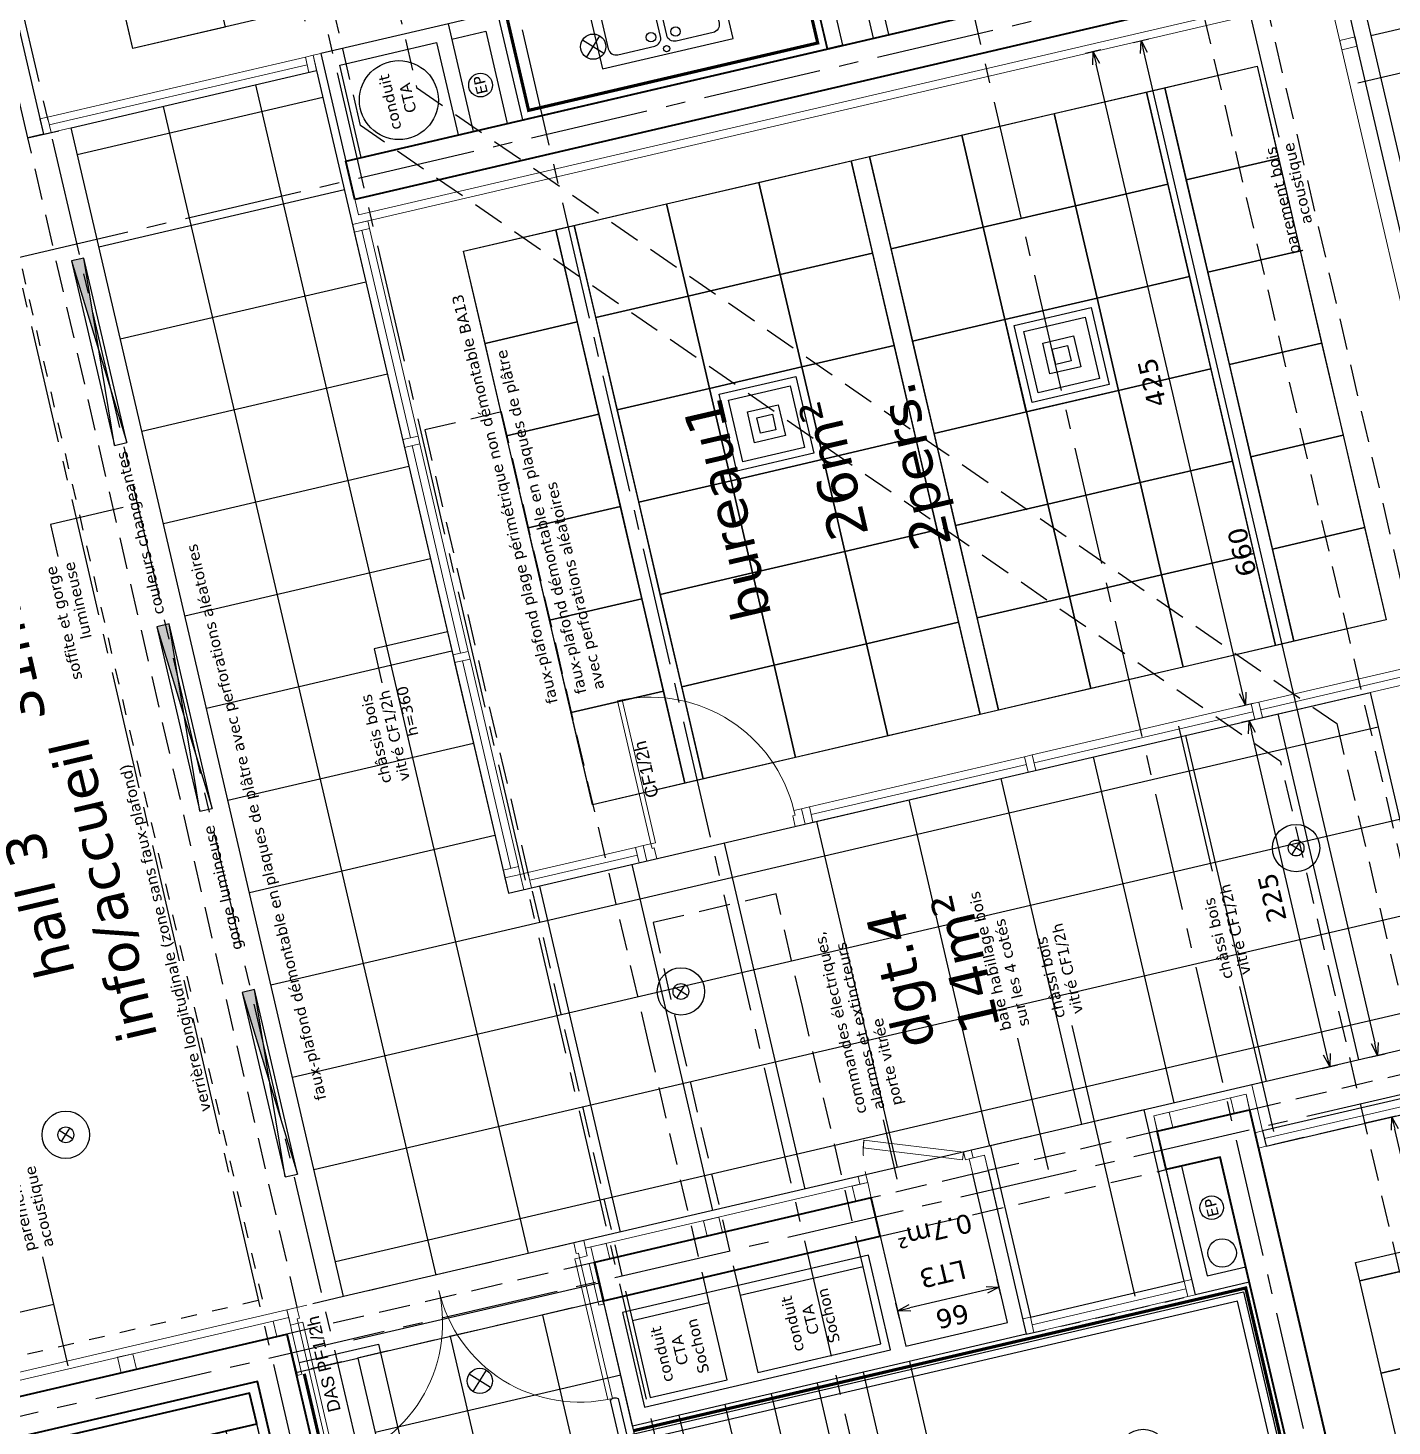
# Model space of a CAD drawing. Header units: metres. Extents: x 595893 to 596105, y 139631 to 139768.
# Drawn here: x 596085.32 to 596093.96, y 139681.37 to 139690.22 of the extents above; entities that cross this region are included whole.
import ezdxf
from ezdxf.enums import TextEntityAlignment as Align

# ---------------------------------------------------------------- set-up
doc = ezdxf.new("R2010")
doc.units = ezdxf.units.M
doc.header["$MEASUREMENT"] = 0
doc.header["$PDMODE"] = 3
doc.header["$PDSIZE"] = 0.1
for name, pattern in [('01', [0.15, 0.1, -0.05]), ('02', [0.28, 0.2, -0.08]), ('ACAD_ISO12W100', [21, 12, -3, 0, -3, 0, -3]), ('AXES2', [1.125, 0.75, -0.125, 0.125, -0.125]), ('CACHE2', [0.1875, 0.125, -0.0625])]:
    doc.linetypes.add(name, pattern=pattern)
for name, color, linetype in [('00-AXE-0.00', 14, 'AXES2'), ('01-CLOISON-0.25', 3, 'Continuous'), ('01-MEN-VU-0.13', 163, 'Continuous'), ('01-SANITAIRE-0.15', 44, 'Continuous'), ('02-VU-CACHE-01-0.10', 133, '01'), ('06-COT-50&100-0.20', 2, 'Continuous'), ('06-TXT-DETAILS-DIVERS-02.20', 2, 'Continuous'), ('06-TXT-DIVERS-0.20', 70, 'Continuous'), ('06-TXT-ETIQUETTES SURFACES', 210, 'Continuous'), ('07-CTA-0.13', 163, 'Continuous'), ('07-ECLAIRAGE-0.13', 31, 'Continuous'), ('07-PLAFONDS-0.13', 5, 'Continuous'), ('07-REVETEMENTS-INTER-0.10', 10, 'Continuous'), ('08-VU-0.08', 56, 'Continuous'), ('08-VU-0.13', 44, 'Continuous'), ('08-VU-0.20', 32, 'Continuous')]:
    doc.layers.add(name, color=color, linetype=linetype)
doc.layers.add('01-BETON-0.40', color=4, linetype='Continuous', lineweight=40)
doc.layers.add('01-MEN-CP-0.15', color=2, linetype='Continuous', lineweight=18)
doc.styles.add('COT', font='verdana.ttf')
doc.styles.add('locaux 100', font='verdana.ttf', dxfattribs={"height": 0.22})
doc.styles.add('locaux 20', font='verdana.ttf', dxfattribs={"height": 0.07})
doc.styles.get("Standard").update_dxf_attribs({"font": 'arial.ttf'})
doc.dimstyles.new('COT50', dxfattribs={"dimtxt": 0.12, "dimasz": 0.08, "dimexe": 0.05, "dimexo": 0, "dimgap": 0.05, "dimtad": 1, "dimdec": 0, "dimlfac": 100, "dimzin": 0, "dimdsep": 46, "dimtxsty": 'COT', "dimblk": 'OPEN30', "dimcen": 0.04, "dimdle": 0.05, "dimclrd": 256, "dimclre": 256, "dimclrt": 6, "dimadec": 0, "dimazin": 0, "dimtm": 1e-09, "dimtfac": 1, "dimtdec": 0, "dimtmove": 1, "dimatfit": 0, "dimldrblk": 'OPEN30', "dimfxl": 0.05, "dimfxlon": 1, "dimtolj": 1, "dimtzin": 0, "dimlwd": -1, "dimlwe": -1, "dimarcsym": 0})

# ---------------------------------------------------------------- blocks, each defined once
blk = doc.blocks.new('LuminaireSuspendu')
for p, q in [((-0.0354, 0.0354), (0.0354, -0.0354)), ((-0.0354, -0.0354), (0.0354, 0.0354))]:
    blk.add_line(p, q)
for radius in [0.15, 0.05]:
    blk.add_circle((0, 0), radius)
blk = doc.blocks.new('_Open30')
at = {"color": 0, "linetype": 'ByBlock', "lineweight": -2}
for p, q in [((-1, 0.27), (0, 0)), ((0, 0), (-1, -0.27)), ((0, 0), (-1, 0))]:
    blk.add_line(p, q, dxfattribs=at)
blk = doc.blocks.new('*D41')
at = {"layer": '06-COT-50&100-0.20', "transparency": 16777216}
for p, q in [((596092.3194, 139690.1326), (596092.4168, 139690.1553)), ((596092.3863, 139690.066), (596093.8482, 139683.7942)), ((596093.8177, 139683.7049), (596093.9151, 139683.7276))]:
    blk.add_line(p, q, dxfattribs=at)
at = {"layer": 'Defpoints', "color": 0, "transparency": 16777216}
for p in [(596087.3743, 139688.9799), (596093.8664, 139683.7163), (596090.5769, 139682.9495)]:
    blk.add_point(p, dxfattribs=at)
at = {"layer": '06-COT-50&100-0.20', "transparency": 16777216, "xscale": 0.08, "yscale": 0.08, "zscale": 0.08}
for p, rotation in [((596092.3681, 139690.1439), 103.1212703830424), ((596093.8664, 139683.7163), 283.1212703830424)]:
    blk.add_blockref('_Open30', p, dxfattribs=dict(at, rotation=rotation))
at = {"layer": '06-COT-50&100-0.20', "color": 6, "transparency": 16777216, "insert": (596093.0077, 139686.9046), "char_height": 0.12, "attachment_point": 5, "rotation": 103.12127, "style": 'COT'}
blk.add_mtext('\\A1;660', dxfattribs=at)
blk = doc.blocks.new('*D51')
at = {"layer": '06-COT-50&100-0.20', "transparency": 16777216}
for p, q in [((596093.9085, 139683.3153), (596094.0059, 139683.338)), ((596096.8831, 139670.7744), (596093.9754, 139683.2488)), ((596096.8526, 139670.6851), (596096.95, 139670.7078))]:
    blk.add_line(p, q, dxfattribs=at)
at = {"layer": 'Defpoints', "color": 0, "transparency": 16777216}
for p in [(596093.9572, 139683.3267), (596093.1122, 139683.1297), (596096.0562, 139670.4995)]:
    blk.add_point(p, dxfattribs=at)
at = {"layer": '06-COT-50&100-0.20', "transparency": 16777216, "xscale": 0.08, "yscale": 0.08, "zscale": 0.08}
for p, rotation in [((596093.9572, 139683.3267), 103.1212703830424), ((596096.9013, 139670.6965), 283.1212703830424)]:
    blk.add_blockref('_Open30', p, dxfattribs=dict(at, rotation=rotation))
at = {"layer": '06-COT-50&100-0.20', "color": 6, "transparency": 16777216, "insert": (596095.3198, 139676.9861), "char_height": 0.12, "attachment_point": 5, "rotation": 103.12127, "style": 'COT'}
blk.add_mtext('\\A1;1297', dxfattribs=at)
blk = doc.blocks.new('*D104')
at = {"layer": '06-COT-50&100-0.20', "transparency": 16777216}
for p, q in [((596091.4805, 139682.2008), (596091.4578, 139682.2982)), ((596091.3912, 139682.2313), (596090.9043, 139682.1178)), ((596090.8377, 139682.0509), (596090.815, 139682.1483))]:
    blk.add_line(p, q, dxfattribs=at)
at = {"layer": 'Defpoints', "color": 0, "transparency": 16777216}
for p in [(596090.8264, 139682.0996), (596091.5214, 139682.0254), (596090.8786, 139681.8756)]:
    blk.add_point(p, dxfattribs=at)
at = {"layer": '06-COT-50&100-0.20', "transparency": 16777216, "xscale": 0.08, "yscale": 0.08, "zscale": 0.08}
for p, rotation in [((596091.4692, 139682.2495), 13.12127038304243), ((596090.8264, 139682.0996), 193.1212703830424)]:
    blk.add_blockref('_Open30', p, dxfattribs=dict(at, rotation=rotation))
at = {"layer": '06-COT-50&100-0.20', "color": 6, "transparency": 16777216, "insert": (596091.1733, 139682.0651), "char_height": 0.12, "attachment_point": 5, "rotation": 193.12127, "style": 'COT'}
blk.add_mtext('\\A1;66', dxfattribs=at)
blk = doc.blocks.new('diffuseur60x60')
at = {"layer": '07-CTA-0.13'}
for points in [[(0, 0), (0, -0.6), (-0.6, -0.6), (-0.6, 0)], [(-0.05, -0.05), (-0.05, -0.55), (-0.55, -0.55), (-0.55, -0.05)], [(-0.1, -0.1), (-0.1, -0.5), (-0.5, -0.5), (-0.5, -0.1)], [(-0.2, -0.2), (-0.2, -0.4), (-0.4, -0.4), (-0.4, -0.2)], [(-0.25, -0.25), (-0.25, -0.35), (-0.35, -0.35), (-0.35, -0.25)]]:
    blk.add_lwpolyline(points, close=True, dxfattribs=at)
blk = doc.blocks.new('A$C64FF35B1')
at = {"layer": '08-VU-0.08'}
blk.add_lwpolyline([(20.0688, 2.5), (20.0688, 0), (20.3688, 0), (20.3687, 2.5)], close=True, dxfattribs=at)
blk = doc.blocks.new('A$C3FDA45BA')
blk.add_lwpolyline([(0.5, -0.425), (0.5, 0.425), (0, 0.425), (0, -0.425)], close=True)
for points in [[(0.115, 0.02), (0.385, 0.02, 0.414214), (0.435, 0.07), (0.435, 0.31, 0.414214), (0.385, 0.36), (0.115, 0.36, 0.414214), (0.065, 0.31), (0.065, 0.07, 0.414214)], [(0.115, -0.02), (0.385, -0.02, -0.414214), (0.435, -0.07), (0.435, -0.31, -0.414214), (0.385, -0.36), (0.115, -0.36, -0.414214), (0.065, -0.31), (0.065, -0.07, -0.414214)]]:
    blk.add_lwpolyline(points, format="xyb", close=True)
for centre, radius in [((0.125, 0.08), 0.03), ((0.0325, 0), 0.02), ((0.125, -0.08), 0.03)]:
    blk.add_circle(centre, radius)
blk = doc.blocks.new('*D128')
at = {"layer": '06-COT-50&100-0.20', "transparency": 16777216}
for p, q in [((596093.088, 139685.8451), (596093.0038, 139685.8255)), ((596093.5451, 139683.7235), (596093.0706, 139685.7589)), ((596093.5146, 139683.6342), (596093.612, 139683.6569))]:
    blk.add_line(p, q, dxfattribs=at)
at = {"layer": 'Defpoints', "color": 0, "transparency": 16777216}
for p in [(596093.0525, 139685.8368), (596093.088, 139685.8451), (596093.0701, 139683.5306)]:
    blk.add_point(p, dxfattribs=at)
at = {"layer": '06-COT-50&100-0.20', "transparency": 16777216, "xscale": 0.08, "yscale": 0.08, "zscale": 0.08}
for p, rotation in [((596093.0525, 139685.8368), 103.1212703830424), ((596093.5633, 139683.6456), 283.1212703830424)]:
    blk.add_blockref('_Open30', p, dxfattribs=dict(at, rotation=rotation))
at = {"layer": '06-COT-50&100-0.20', "color": 6, "transparency": 16777216, "insert": (596093.1983, 139684.7157), "char_height": 0.12, "attachment_point": 5, "rotation": 103.12127, "style": 'COT'}
blk.add_mtext('\\A1;225', dxfattribs=at)
blk = doc.blocks.new('*D129')
at = {"layer": '06-COT-50&100-0.20', "transparency": 16777216}
for p, q in [((596092.1137, 139690.0846), (596092.0163, 139690.0619)), ((596093.0116, 139686.0122), (596092.0831, 139689.9954)), ((596093.0785, 139685.9456), (596092.9811, 139685.9229))]:
    blk.add_line(p, q, dxfattribs=at)
at = {"layer": 'Defpoints', "color": 0, "transparency": 16777216}
for p in [(596093.5614, 139690.4221), (596092.065, 139690.0733), (596093.0897, 139685.9482)]:
    blk.add_point(p, dxfattribs=at)
at = {"layer": '06-COT-50&100-0.20', "transparency": 16777216, "xscale": 0.08, "yscale": 0.08, "zscale": 0.08}
for p, rotation in [((596092.065, 139690.0733), 103.1212703830424), ((596093.0298, 139685.9342), 283.1212703830424)]:
    blk.add_blockref('_Open30', p, dxfattribs=dict(at, rotation=rotation))
at = {"layer": '06-COT-50&100-0.20', "color": 6, "transparency": 16777216, "insert": (596092.4378, 139687.9782), "char_height": 0.12, "attachment_point": 5, "rotation": 103.12127, "style": 'COT'}
blk.add_mtext('\\A1;425', dxfattribs=at)
blk = doc.blocks.new('*D138')
at = {"layer": '06-COT-50&100-0.20', "transparency": 16777216}
for p, q in [((596091.2508, 139691.2915), (596087.141, 139690.3335)), ((596091.3401, 139691.2609), (596091.3174, 139691.3583)), ((596087.0744, 139690.2666), (596087.0517, 139690.364))]:
    blk.add_line(p, q, dxfattribs=at)
at = {"layer": 'Defpoints', "color": 0, "transparency": 16777216}
for p in [(596091.3903, 139691.0455), (596087.0631, 139690.3153), (596087.1246, 139690.0512)]:
    blk.add_point(p, dxfattribs=at)
at = {"layer": '06-COT-50&100-0.20', "transparency": 16777216, "xscale": 0.08, "yscale": 0.08, "zscale": 0.08}
for p, rotation in [((596091.3287, 139691.3096), 13.12127038304243), ((596087.0631, 139690.3153), 193.1212703830424)]:
    blk.add_blockref('_Open30', p, dxfattribs=dict(at, rotation=rotation))
at = {"layer": '06-COT-50&100-0.20', "color": 6, "transparency": 16777216, "insert": (596089.2215, 139690.7027), "char_height": 0.12, "attachment_point": 5, "rotation": 193.12127, "style": 'COT'}
blk.add_mtext('\\A1;438', dxfattribs=at)
blk = doc.blocks.new('P90')
at = {"linetype": 'Continuous'}
for points in [[(-0.05, 0.9295), (-0.05, 0), (-0.08, 0), (-0.08, 0.9295)], [(-0.965, -0.03), (-0.965, -0.1), (-1.03, -0.1), (-1.03, 0), (-0.98, 0), (-0.98, -0.03)], [(0, 0), (0, -0.1), (-0.065, -0.1), (-0.065, -0.03), (-0.05, -0.03), (-0.05, 0)]]:
    blk.add_lwpolyline(points, close=True, dxfattribs=at)
blk.add_arc((-0.0434, -0.0064), 0.9366, 92.23877, 179.60621, dxfattribs=at)
at = {"linetype": 'Continuous', "text_generation_flag": 6}
blk.add_attdef('TEXTE', text='', height=0.08, rotation=90, dxfattribs=at).set_placement((-0.1883, 0.4692), align=Align.CENTER)
blk = doc.blocks.new('P180')
for points in [[(-1.85, 0.915), (-1.85, 0), (-1.88, 0), (-1.88, 0.915)], [(-0.08, 0.915), (-0.08, 0), (-0.05, 0), (-0.05, 0.915)], [(0, 0), (0, -0.1), (-0.065, -0.1), (-0.065, -0.03), (-0.05, -0.03), (-0.05, 0)]]:
    blk.add_lwpolyline(points, close=True)
at = {"linetype": 'Continuous'}
blk.add_lwpolyline([(-1.93, 0), (-1.93, -0.1), (-1.865, -0.1), (-1.865, -0.03), (-1.88, -0.03), (-1.88, 0)], close=True, dxfattribs=at)
for centre, start, end in [((-1.88, 0), 0, 90), ((-0.05, 0), 90, 180)]:
    blk.add_arc(centre, 0.915, start, end)
at = {"linetype": 'Continuous', "text_generation_flag": 6}
blk.add_attdef('TEXTE', (-0.1883, 0.5982), '', height=0.08, rotation=90, dxfattribs=at)

msp = doc.modelspace()

# ---------------------------------------------------------------- hatches: boundary and pattern name
at = {"layer": '07-ECLAIRAGE-0.13'}
h = msp.add_hatch(color=256, dxfattribs=at)
h.dxf.hatch_style = 1
h.paths.add_polyline_path([(596085.5953, 139688.7488), (596085.7704, 139688.1735), (596085.6732, 139688.7669)])
h = msp.add_hatch(color=256, dxfattribs=at)
h.dxf.hatch_style = 1
h.paths.add_polyline_path([(596086.1353, 139686.4321), (596086.3105, 139685.8568), (596086.2132, 139686.4503)])
h = msp.add_hatch(color=256, dxfattribs=at)
h.dxf.hatch_style = 1
h.paths.add_polyline_path([(596086.6753, 139684.1154), (596086.8505, 139683.5402), (596086.7532, 139684.1336)])

# ---------------------------------------------------------------- linework, layer by layer
at = {"layer": '00-AXE-0.00'}
for p, q in [((596096.207, 139669.3025), (596082.1623, 139729.5544)), ((596093.4731, 139668.6652), (596079.4285, 139728.9171)), ((596092.3017, 139668.3922), (596078.257, 139728.6441)), ((596090.4979, 139667.9717), (596076.4533, 139728.2236)), ((596090.1104, 139667.8814), (596076.0658, 139728.1333)), ((596096.9075, 139691.4844), (596082.2204, 139688.0609)), ((596098.5307, 139684.5211), (596083.8435, 139681.0976))]:
    msp.add_line(p, q, dxfattribs=at)
at = {"layer": '01-BETON-0.40'}
for points in [[(596087.389, 139689.1373), (596087.3322, 139689.3808), (596095.954, 139691.3905), (596096.0107, 139691.147)], [(596090.5104, 139675.5262), (596094.4157, 139676.4365), (596092.8687, 139683.073), (596092.5279, 139682.9935), (596092.4711, 139683.237), (596093.0555, 139683.3732), (596094.7159, 139676.2498), (596090.5671, 139675.2827)], [(596088.9634, 139682.1627), (596090.7164, 139682.5713), (596090.6597, 139682.8148), (596088.9067, 139682.4061)], [(596086.7679, 139681.3839), (596086.7227, 139681.5787), (596078.4834, 139679.6582), (596078.5288, 139679.4634)]]:
    msp.add_lwpolyline(points, close=True, dxfattribs=at)
msp.add_lwpolyline([(596086.9589, 139681.9521), (596087.7385, 139678.6074), (596087.4951, 139678.5507), (596086.7722, 139681.6519), (596084.8945, 139681.2142), (596084.8378, 139681.4577), (596086.9589, 139681.9521)], dxfattribs=at)
at = {"layer": '01-CLOISON-0.25', "linetype": 'CACHE2'}
msp.add_line((596091.6415, 139681.9507), (596092.7128, 139682.2004), dxfattribs=at)
at = {"layer": '01-CLOISON-0.25'}
for points in [[(596084.9353, 139691.615), (596085.4166, 139689.5504), (596085.3192, 139689.5277), (596084.838, 139691.5923)], [(596091.5492, 139690.3638), (596091.3903, 139691.0455), (596090.5138, 139690.8412), (596090.6727, 139690.1595), (596090.7701, 139690.1822), (596090.6339, 139690.7665), (596091.3156, 139690.9254), (596091.4518, 139690.3411)], [(596088.1406, 139689.5692), (596087.9817, 139690.251), (596087.1733, 139690.0625), (596087.3322, 139689.3808), (596087.4296, 139689.4035), (596087.2934, 139689.9878), (596087.907, 139690.1309), (596088.0432, 139689.5465)], [(596090.7164, 139682.5713), (596090.8786, 139681.8756), (596091.5214, 139682.0254), (596091.3024, 139682.9646), (596091.3998, 139682.9873), (596091.6415, 139681.9507), (596089.1483, 139681.3696), (596088.9634, 139682.1627)], [(596092.6253, 139683.0162), (596092.7874, 139682.3205), (596093.0309, 139682.3773), (596093.0536, 139682.2799), (596092.7128, 139682.2004), (596092.5279, 139682.9935)], [(596090.6418, 139682.4512), (596089.0835, 139682.088), (596089.223, 139681.4896), (596090.7812, 139681.8529)], [(596086.9212, 139679.8384), (596087.1158, 139679.8835), (596086.7679, 139681.3839), (596086.5731, 139681.3385)]]:
    msp.add_lwpolyline(points, close=True, dxfattribs=at)
for points in [[(596090.5365, 139690.7438), (596090.3417, 139690.6984), (596090.4779, 139690.1141), (596090.3805, 139690.0914), (596090.2216, 139690.7731), (596090.5138, 139690.8412)], [(596088.0044, 139690.1536), (596088.2186, 139690.2035), (596088.3548, 139689.6192), (596088.4522, 139689.6419), (596088.2933, 139690.3236), (596087.9817, 139690.251)]]:
    msp.add_lwpolyline(points, dxfattribs=at)
at = {"layer": '01-MEN-CP-0.15'}
for p, q in [((596087.0873, 139689.9911), (596085.454, 139689.6104)), ((596087.4344, 139688.9426), (596087.7409, 139687.6278)), ((596087.7522, 139687.5791), (596088.0587, 139686.2644)), ((596088.07, 139686.2157), (596088.3765, 139684.9009)), ((596094.4888, 139686.223), (596093.1254, 139685.9052)), ((596093.0767, 139685.8938), (596091.691, 139685.5708)), ((596091.6423, 139685.5595), (596090.2788, 139685.2417)), ((596088.4966, 139684.8262), (596089.1783, 139684.9851)), ((596093.1496, 139683.1898), (596094.0872, 139683.4083)), ((596091.6788, 139682.0108), (596092.6527, 139682.2378))]:
    msp.add_line(p, q, dxfattribs=at)
at = {"layer": '01-MEN-CP-0.15', "linetype": 'CACHE2'}
msp.add_line((596091.4145, 139683.1447), (596092.3884, 139683.3717), dxfattribs=at)
at = {"layer": '01-MEN-CP-0.15', "linetype": '02'}
for p, q in [((596088.8385, 139682.5443), (596086.9589, 139682.1061)), ((596088.9067, 139682.4061), (596086.9589, 139681.9521))]:
    msp.add_line(p, q, dxfattribs=at)
at = {"layer": '01-MEN-CP-0.15'}
for points in [[(596087.1733, 139690.0625), (596087.1246, 139690.0512), (596087.3743, 139688.9799), (596093.5614, 139690.4221), (596093.55, 139690.4708), (596087.4117, 139689.0399)], [(596095.0597, 139683.9944), (596093.5614, 139690.4221), (596093.6588, 139690.4448), (596095.157, 139684.0171)], [(596093.6397, 139690.0861), (596093.6261, 139690.1445), (596093.7235, 139690.1672), (596093.7371, 139690.1088)], [(596087.0986, 139689.9424), (596087.1473, 139689.9538), (596087.1246, 139690.0512), (596087.0759, 139690.0398)], [(596085.4653, 139689.5617), (596085.4426, 139689.6591), (596087.0759, 139690.0398), (596087.0986, 139689.9424)], [(596085.4166, 139689.5504), (596085.4653, 139689.5617), (596085.4426, 139689.6591), (596085.3939, 139689.6478)], [(596087.3743, 139688.9799), (596087.4717, 139689.0026), (596087.4831, 139688.9539), (596087.3857, 139688.9312)], [(596087.6922, 139687.6165), (596087.3857, 139688.9312), (596087.4831, 139688.9539), (596087.7896, 139687.6392)], [(596087.6922, 139687.6165), (596087.7896, 139687.6392), (596087.8009, 139687.5905), (596087.7035, 139687.5678)], [(596088.1074, 139686.2757), (596087.8009, 139687.5905), (596087.7035, 139687.5678), (596088.01, 139686.253)], [(596088.01, 139686.253), (596088.1074, 139686.2757), (596088.1187, 139686.227), (596088.0213, 139686.2043)], [(596094.4775, 139686.2717), (596094.5002, 139686.1743), (596093.1367, 139685.8565), (596093.114, 139685.9539)], [(596088.3278, 139684.8896), (596088.0213, 139686.2043), (596088.1187, 139686.227), (596088.4252, 139684.9123)], [(596091.6796, 139685.6195), (596091.7023, 139685.5221), (596093.088, 139685.8451), (596093.0653, 139685.9425)], [(596093.114, 139685.9539), (596093.1367, 139685.8565), (596093.088, 139685.8451), (596093.0653, 139685.9425)], [(596091.6796, 139685.6195), (596091.7023, 139685.5221), (596091.6536, 139685.5108), (596091.6309, 139685.6082)], [(596091.6309, 139685.6082), (596091.6536, 139685.5108), (596090.2902, 139685.193), (596090.2675, 139685.2903)], [(596090.2675, 139685.2903), (596090.2902, 139685.193), (596090.2415, 139685.1816), (596090.2188, 139685.279)], [(596089.167, 139685.0338), (596089.1897, 139684.9364), (596088.5079, 139684.7775), (596088.4852, 139684.8749)], [(596089.2157, 139685.0452), (596089.2384, 139684.9478), (596089.1897, 139684.9364), (596089.167, 139685.0338)], [(596088.3278, 139684.8896), (596088.4252, 139684.9123), (596088.4365, 139684.8636), (596088.3392, 139684.8409)], [(596088.4365, 139684.8636), (596088.4592, 139684.7662), (596088.3619, 139684.7435), (596088.3392, 139684.8409)], [(596088.4852, 139684.8749), (596088.5079, 139684.7775), (596088.4592, 139684.7662), (596088.4365, 139684.8636)], [(596093.0895, 139683.2271), (596093.0328, 139683.4706), (596092.4484, 139683.3344), (596092.69, 139682.2978), (596092.6414, 139682.2865), (596092.3884, 139683.3717), (596093.0701, 139683.5306), (596093.1382, 139683.2385)], [(596092.9581, 139683.3505), (596092.9354, 139683.4479), (596093.0328, 139683.4706), (596093.0555, 139683.3732)], [(596094.0759, 139683.4571), (596094.0986, 139683.3597), (596093.1609, 139683.1411), (596093.1382, 139683.2385)], [(596092.4711, 139683.237), (596092.4484, 139683.3344), (596092.5458, 139683.3571), (596092.5685, 139683.2597)], [(596093.1382, 139683.2385), (596093.1609, 139683.1411), (596093.1122, 139683.1297), (596093.0895, 139683.2271)], [(596091.2381, 139683.0554), (596091.2441, 139683.105), (596090.6136, 139683.181), (596090.6076, 139683.1314)], [(596091.4145, 139683.1447), (596091.2928, 139683.1163), (596091.3041, 139683.0676), (596091.3771, 139683.0847), (596091.6188, 139682.0481), (596091.6675, 139682.0595)], [(596091.3041, 139683.0676), (596091.2928, 139683.1163), (596091.2441, 139683.105), (596091.2554, 139683.0563)], [(596091.3024, 139682.9646), (596091.2797, 139683.0619), (596091.377, 139683.0847), (596091.3998, 139682.9873)], [(596090.637, 139682.9121), (596090.6256, 139682.9608), (596090.5769, 139682.9495), (596090.5883, 139682.9008)], [(596088.8385, 139682.5443), (596090.5769, 139682.9495), (596090.5883, 139682.9008), (596088.8499, 139682.4956)], [(596090.5623, 139682.7921), (596090.5396, 139682.8894), (596090.637, 139682.9121), (596090.6597, 139682.8148)], [(596089.6201, 139682.5724), (596089.5974, 139682.6698), (596089.6947, 139682.6925), (596089.7174, 139682.5951)], [(596088.9067, 139682.4061), (596088.884, 139682.5035), (596088.9814, 139682.5262), (596089.0041, 139682.4288)], [(596088.9631, 139682.142), (596088.9018, 139682.405), (596088.8726, 139682.3982), (596088.9339, 139682.1352)], [(596092.6641, 139682.1891), (596091.6902, 139681.9621), (596091.6675, 139682.0595), (596092.6414, 139682.2865)], [(596092.6641, 139682.1891), (596092.7128, 139682.2004), (596092.69, 139682.2978), (596092.6414, 139682.2865)], [(596084.815, 139681.5551), (596086.9703, 139682.0574), (596086.9589, 139682.1061), (596084.8037, 139681.6037)], [(596086.8956, 139681.9373), (596086.8729, 139682.0347), (596086.9703, 139682.0574), (596086.993, 139681.96)], [(596091.6902, 139681.9621), (596091.6415, 139681.9507), (596091.6188, 139682.0481), (596091.6675, 139682.0595)], [(596087.0543, 139681.6971), (596086.993, 139681.96), (596086.9638, 139681.9532), (596087.0251, 139681.6903)], [(596085.9095, 139681.7075), (596085.8868, 139681.8049), (596085.9842, 139681.8276), (596086.0069, 139681.7302)]]:
    msp.add_lwpolyline(points, close=True, dxfattribs=at)
at = {"layer": '01-MEN-CP-0.15', "linetype": '01', "ltscale": 0.5}
msp.add_arc((596091.2441, 139683.105), 0.635, 173.12127, 193.12127, dxfattribs=at)
at = {"layer": '01-MEN-VU-0.13'}
msp.add_lwpolyline([(596089.0565, 139681.5432), (596089.111, 139681.3095), (596093.0163, 139682.2198), (596094.3556, 139676.4739), (596090.5672, 139675.5908), (596090.5559, 139675.6395), (596094.2956, 139676.5112), (596092.9789, 139682.1598), (596089.0736, 139681.2495), (596089.0078, 139681.5319, -0.4)], format="xyb", close=True, dxfattribs=at)
at = {"layer": '01-SANITAIRE-0.15'}
for centre in [(596088.1852, 139689.8622), (596092.8151, 139682.7524)]:
    msp.add_circle(centre, 0.075, dxfattribs=at)
at = {"layer": '02-VU-CACHE-01-0.10', "linetype": '02'}
for p, q in [((596093.0555, 139683.3732), (596095.0937, 139683.8483)), ((596095.1505, 139683.6048), (596093.1122, 139683.1297)), ((596092.4711, 139683.237), (596090.6597, 139682.8148)), ((596090.7163, 139682.5712), (596092.5279, 139682.9935)), ((596088.9067, 139682.4061), (596086.9589, 139681.9521)), ((596089.0608, 139682.1854), (596087.0157, 139681.7086))]:
    msp.add_line(p, q, dxfattribs=at)
at = {"layer": '02-VU-CACHE-01-0.10'}
msp.add_lwpolyline([(596086.8048, 139682.1729), (596078.9505, 139715.868), (596077.2676, 139715.4757), (596085.1218, 139681.7806)], close=True, dxfattribs=at)
at = {"layer": '06-COT-50&100-0.20'}
msp.add_line((596085.4832, 139682.14), (596084.6584, 139681.9477), dxfattribs=at)
msp.add_lwpolyline([(596093.1382, 139683.2385), (596093.1609, 139683.1411), (596094.0986, 139683.3597), (596094.0759, 139683.4571)], close=True, dxfattribs=at)
at = {"layer": '06-TXT-DETAILS-DIVERS-02.20'}
for points in [[(596093.0538, 139690.3349), (596093.2408, 139689.5328)], [(596093.7417, 139689.8758), (596094.6199, 139690.0806), (596094.67, 139689.8659)], [(596087.9757, 139686.3999), (596087.5106, 139686.2915), (596087.5606, 139686.0769)], [(596092.8215, 139684.8839), (596092.6073, 139685.8029)], [(596092.9919, 139684.153), (596093.2061, 139683.2341)], [(596091.9296, 139683.9054), (596092.3289, 139682.1926)], [(596091.586, 139683.8253), (596091.7797, 139682.9944)], [(596090.8238, 139682.9329), (596090.7363, 139683.3084)], [(596085.5737, 139681.7517), (596085.4127, 139682.4421)], [(596087.037, 139681.7712), (596087.5383, 139681.888), (596087.73, 139681.0656)]]:
    msp.add_lwpolyline(points, dxfattribs=at)
at = {"layer": '07-CTA-0.13', "linetype": '02'}
for points in [[(596084.9769, 139725.4872), (596096.5736, 139675.737), (596095.6812, 139674.3021), (596090.4854, 139673.0909), (596090.3946, 139673.4805), (596095.429, 139674.654), (596096.1464, 139675.8075), (596092.6686, 139690.7274)], [(596081.3762, 139717.3223), (596087.7806, 139689.8469), (596093.6076, 139685.8183), (596095.9328, 139675.8428), (596095.3029, 139674.83), (596090.3492, 139673.6753), (596090.2584, 139674.0648), (596095.0508, 139675.1819), (596095.5057, 139675.9134), (596093.2531, 139685.5771), (596087.4261, 139689.6057), (596081.0242, 139717.0701)], [(596089.6338, 139682.1501), (596089.6338, 139682.1501), (596089.2495, 139683.7989), (596088.3187, 139687.7919), (596087.8317, 139687.6784), (596088.7625, 139683.6854), (596089.1468, 139682.0366), (596089.1468, 139682.0366)], [(596090.6077, 139682.3772), (596090.6077, 139682.3772), (596090.2233, 139684.0259), (596090.0569, 139684.7401), (596089.2778, 139684.5585), (596089.4442, 139683.8443), (596089.8286, 139682.1955), (596089.8286, 139682.1955)]]:
    msp.add_lwpolyline(points, dxfattribs=at)
at = {"layer": '07-CTA-0.13', "ltscale": 0.25}
for points in [[(596090.7212, 139681.8902), (596090.7212, 139681.8902), (596090.6077, 139682.3772), (596090.6077, 139682.3772), (596089.8286, 139682.1955), (596089.8286, 139682.1955), (596089.9421, 139681.7086), (596089.9421, 139681.7086)], [(596089.7473, 139681.6632), (596089.7473, 139681.6632), (596089.6338, 139682.1501), (596089.6338, 139682.1501), (596089.1468, 139682.0366), (596089.1468, 139682.0366), (596089.2603, 139681.5497), (596089.2603, 139681.5497)]]:
    msp.add_lwpolyline(points, close=True, dxfattribs=at)
for centre, radius in [((596087.6683, 139689.7672), 0.25), ((596092.8819, 139682.4658), 0.09)]:
    msp.add_circle(centre, radius, dxfattribs=at)
at = {"layer": '07-ECLAIRAGE-0.13'}
for p, q in [((596088.9666, 139690.0631), (596088.8307, 139690.1476)), ((596088.8564, 139690.0374), (596088.9409, 139690.1733)), ((596085.5953, 139688.7488), (596085.9456, 139687.5983)), ((596085.8677, 139687.5801), (596085.6732, 139688.7669)), ((596086.1353, 139686.4321), (596086.4856, 139685.2816)), ((596086.4077, 139685.2634), (596086.2132, 139686.4503)), ((596086.6753, 139684.1154), (596087.0256, 139682.9649)), ((596086.9477, 139682.9468), (596086.7532, 139684.1336)), ((596088.1388, 139681.5873), (596088.2233, 139681.7231)), ((596088.249, 139681.613), (596088.1132, 139681.6975))]:
    msp.add_line(p, q, dxfattribs=at)
for points in [[(596093.219, 139686.3121), (596092.4018, 139689.8181), (596092.5186, 139689.8453), (596093.3359, 139686.3393)], [(596091.3491, 139685.8762), (596090.5319, 139689.3822), (596090.6488, 139689.4094), (596091.466, 139685.9034)], [(596089.4793, 139685.4403), (596088.662, 139688.9463), (596088.7789, 139688.9736), (596089.5961, 139685.4676)], [(596085.5953, 139688.7488), (596085.8677, 139687.5801), (596085.9456, 139687.5983), (596085.6732, 139688.7669)], [(596086.1353, 139686.4321), (596086.4077, 139685.2634), (596086.4856, 139685.2816), (596086.2132, 139686.4503)], [(596086.6753, 139684.1154), (596086.9477, 139682.9468), (596087.0256, 139682.9649), (596086.7532, 139684.1336)], [(596093.7255, 139682.4057), (596097.2315, 139683.2229), (596097.2587, 139683.106), (596093.7527, 139682.2888)]]:
    msp.add_lwpolyline(points, close=True, dxfattribs=at)
for centre in [(596088.8987, 139690.1053), (596088.1811, 139681.6552)]:
    msp.add_circle(centre, 0.08, dxfattribs=at)
at = {"layer": '07-PLAFONDS-0.13'}
for p, q in [((596087.1871, 139689.7834), (596085.6316, 139689.4208)), ((596086.7606, 139689.8636), (596088.4859, 139682.4621)), ((596086.1762, 139689.7274), (596087.9015, 139682.3259)), ((596087.3233, 139689.199), (596085.7678, 139688.8364)), ((596087.4595, 139688.6147), (596085.9041, 139688.2521)), ((596087.5957, 139688.0303), (596086.0403, 139687.6678)), ((596087.7319, 139687.446), (596086.1765, 139687.0834)), ((596087.8681, 139686.8617), (596086.3127, 139686.4991)), ((596088.0043, 139686.2773), (596086.4489, 139685.9148)), ((596093.8695, 139685.7963), (596086.8575, 139684.1618)), ((596093.2341, 139685.8792), (596093.7449, 139683.6879)), ((596092.6498, 139685.743), (596093.1606, 139683.5517)), ((596088.1405, 139685.693), (596086.5851, 139685.3304)), ((596092.0654, 139685.6068), (596092.5762, 139683.4155)), ((596091.4811, 139685.4706), (596091.9919, 139683.2793)), ((596090.8968, 139685.3344), (596091.4076, 139683.1431)), ((596094.0057, 139685.2119), (596086.9937, 139683.5774)), ((596090.3124, 139685.1981), (596090.8232, 139683.0069)), ((596088.2767, 139685.1087), (596086.7213, 139684.7461)), ((596089.7281, 139685.0619), (596090.2389, 139682.8707)), ((596089.1438, 139684.9257), (596089.6545, 139682.7345)), ((596088.5594, 139684.7895), (596089.0702, 139682.5983)), ((596094.1419, 139684.6276), (596087.1299, 139682.9931)), ((596094.2782, 139684.0433), (596087.2661, 139682.4088)), ((596088.9372, 139682.2752), (596087.3818, 139681.9127)), ((596088.5767, 139682.0725), (596091.5208, 139669.4423)), ((596087.9923, 139681.9363), (596090.9364, 139669.3061)), ((596089.0734, 139681.6909), (596087.518, 139681.3283))]:
    msp.add_line(p, q, dxfattribs=at)
for points in [[(596085.9832, 139690.0931), (596084.8935, 139694.7678), (596093.5417, 139696.7837), (596094.6313, 139692.109)], [(596086.2951, 139691.398), (596086.5675, 139690.2294), (596085.9832, 139690.0931), (596085.7108, 139691.2618)], [(596093.103, 139689.9815), (596093.9202, 139686.4755), (596088.8949, 139685.3041), (596088.0777, 139688.8101)], [(596093.103, 139689.9815), (596093.2392, 139689.3972), (596092.6548, 139689.261), (596092.5186, 139689.8453)], [(596085.5919, 139689.5912), (596087.1473, 139689.9538), (596088.3619, 139684.7435), (596093.8184, 139686.0154), (596094.3292, 139683.8241), (596087.3172, 139682.1896)], [(596092.4018, 139689.8181), (596092.538, 139689.2337), (596091.9536, 139689.0975), (596091.8174, 139689.6819)], [(596091.8174, 139689.6819), (596091.9536, 139689.0975), (596091.3693, 139688.9613), (596091.2331, 139689.5457)], [(596091.2331, 139689.5457), (596091.3693, 139688.9613), (596090.785, 139688.8251), (596090.6488, 139689.4094)], [(596090.5319, 139689.3822), (596090.6681, 139688.7979), (596090.0838, 139688.6617), (596089.9476, 139689.246)], [(596093.2392, 139689.3972), (596093.3754, 139688.8129), (596092.791, 139688.6766), (596092.6548, 139689.261)], [(596089.9476, 139689.246), (596090.0838, 139688.6617), (596089.4994, 139688.5255), (596089.3632, 139689.1098)], [(596092.538, 139689.2337), (596092.6742, 139688.6494), (596092.0898, 139688.5132), (596091.9536, 139689.0975)], [(596089.3632, 139689.1098), (596089.4994, 139688.5255), (596088.9151, 139688.3892), (596088.7789, 139688.9736)], [(596091.9536, 139689.0975), (596092.0898, 139688.5132), (596091.5055, 139688.377), (596091.3693, 139688.9613)], [(596088.662, 139688.9463), (596088.7982, 139688.362), (596088.2139, 139688.2258), (596088.0777, 139688.8101)], [(596091.3693, 139688.9613), (596091.5055, 139688.377), (596090.9212, 139688.2408), (596090.785, 139688.8251)], [(596093.3754, 139688.8129), (596093.5116, 139688.2285), (596092.9273, 139688.0923), (596092.791, 139688.6766)], [(596090.6681, 139688.7979), (596090.8043, 139688.2135), (596090.22, 139688.0773), (596090.0838, 139688.6617)], [(596090.0838, 139688.6617), (596090.22, 139688.0773), (596089.6356, 139687.9411), (596089.4994, 139688.5255)], [(596092.6742, 139688.6494), (596092.8104, 139688.0651), (596092.2261, 139687.9289), (596092.0898, 139688.5132)], [(596089.4994, 139688.5255), (596089.6356, 139687.9411), (596089.0513, 139687.8049), (596088.9151, 139688.3892)], [(596092.0898, 139688.5132), (596092.2261, 139687.9289), (596091.6417, 139687.7927), (596091.5055, 139688.377)], [(596088.7982, 139688.362), (596088.9344, 139687.7777), (596088.3501, 139687.6415), (596088.2139, 139688.2258)], [(596091.5055, 139688.377), (596091.6417, 139687.7927), (596091.0574, 139687.6564), (596090.9212, 139688.2408)], [(596090.8043, 139688.2135), (596090.9405, 139687.6292), (596090.3562, 139687.493), (596090.22, 139688.0773)], [(596093.5116, 139688.2285), (596093.6478, 139687.6442), (596093.0635, 139687.508), (596092.9273, 139688.0923)], [(596090.22, 139688.0773), (596090.3562, 139687.493), (596089.7718, 139687.3568), (596089.6356, 139687.9411)], [(596092.8104, 139688.0651), (596092.9466, 139687.4807), (596092.3623, 139687.3445), (596092.2261, 139687.9289)], [(596089.6356, 139687.9411), (596089.7718, 139687.3568), (596089.1875, 139687.2206), (596089.0513, 139687.8049)], [(596092.2261, 139687.9289), (596092.3623, 139687.3445), (596091.7779, 139687.2083), (596091.6417, 139687.7927)], [(596088.9344, 139687.7777), (596089.0706, 139687.1933), (596088.4863, 139687.0571), (596088.3501, 139687.6415)], [(596091.6417, 139687.7927), (596091.7779, 139687.2083), (596091.1936, 139687.0721), (596091.0574, 139687.6564)], [(596090.9405, 139687.6292), (596091.0767, 139687.0449), (596090.4924, 139686.9087), (596090.3562, 139687.493)], [(596093.6478, 139687.6442), (596093.784, 139687.0598), (596093.1997, 139686.9236), (596093.0635, 139687.508)], [(596090.3562, 139687.493), (596090.4924, 139686.9087), (596089.9081, 139686.7725), (596089.7718, 139687.3568)], [(596092.9466, 139687.4807), (596093.0828, 139686.8964), (596092.4985, 139686.7602), (596092.3623, 139687.3445)], [(596089.7718, 139687.3568), (596089.9081, 139686.7725), (596089.3237, 139686.6362), (596089.1875, 139687.2206)], [(596092.3623, 139687.3445), (596092.4985, 139686.7602), (596091.9141, 139686.624), (596091.7779, 139687.2083)], [(596089.0706, 139687.1933), (596089.2069, 139686.609), (596088.6225, 139686.4728), (596088.4863, 139687.0571)], [(596091.7779, 139687.2083), (596091.9141, 139686.624), (596091.3298, 139686.4878), (596091.1936, 139687.0721)], [(596091.0767, 139687.0449), (596091.2129, 139686.4605), (596090.6286, 139686.3243), (596090.4924, 139686.9087)], [(596093.784, 139687.0598), (596093.9202, 139686.4755), (596093.3359, 139686.3393), (596093.1997, 139686.9236)], [(596090.4924, 139686.9087), (596090.6286, 139686.3243), (596090.0443, 139686.1881), (596089.9081, 139686.7725)], [(596093.0828, 139686.8964), (596093.219, 139686.3121), (596092.6347, 139686.1759), (596092.4985, 139686.7602)], [(596089.9081, 139686.7725), (596090.0443, 139686.1881), (596089.4599, 139686.0519), (596089.3237, 139686.6362)], [(596092.4985, 139686.7602), (596092.6347, 139686.1759), (596092.0503, 139686.0396), (596091.9141, 139686.624)], [(596089.2069, 139686.609), (596089.3431, 139686.0247), (596088.7587, 139685.8885), (596088.6225, 139686.4728)], [(596091.9141, 139686.624), (596092.0503, 139686.0396), (596091.466, 139685.9034), (596091.3298, 139686.4878)], [(596091.2129, 139686.4605), (596091.3491, 139685.8762), (596090.7648, 139685.74), (596090.6286, 139686.3243)], [(596090.6286, 139686.3243), (596090.7648, 139685.74), (596090.1805, 139685.6038), (596090.0443, 139686.1881)], [(596090.0443, 139686.1881), (596090.1805, 139685.6038), (596089.5961, 139685.4676), (596089.4599, 139686.0519)], [(596089.3431, 139686.0247), (596089.4793, 139685.4403), (596088.8949, 139685.3041), (596088.7587, 139685.8885)], [(596093.7527, 139682.2888), (596094.337, 139682.425), (596094.4733, 139681.8407), (596093.8889, 139681.7045)], [(596087.408, 139681.8001), (596090.3521, 139669.1699), (596091.9075, 139669.5325), (596088.9634, 139682.1627)], [(596093.8889, 139681.7045), (596094.4733, 139681.8407), (596094.6095, 139681.2563), (596094.0251, 139681.1201)]]:
    msp.add_lwpolyline(points, close=True, dxfattribs=at)
at = {"layer": '07-PLAFONDS-0.13', "linetype": '02'}
msp.add_lwpolyline([(596087.3172, 139682.1896), (596087.025, 139682.1215), (596085.3192, 139689.5277), (596085.5919, 139689.5912)], dxfattribs=at)
at = {"layer": '07-PLAFONDS-0.13'}
for points in [[(596085.9228, 139687.186), (596085.4617, 139687.0785), (596085.5091, 139686.8755)], [(596087.0157, 139681.7086), (596087.408, 139681.8001), (596090.3521, 139669.1699), (596089.9597, 139669.0784)]]:
    msp.add_lwpolyline(points, dxfattribs=at)
at = {"layer": '07-REVETEMENTS-INTER-0.10', "linetype": '01', "const_width": 0.02}
msp.add_lwpolyline([(596088.342, 139690.3349), (596088.4896, 139689.7019), (596090.3205, 139690.1287), (596090.1729, 139690.7617)], dxfattribs=at)
at = {"layer": '07-REVETEMENTS-INTER-0.10', "color": 80, "linetype": 'ACAD_ISO12W100', "ltscale": 0.01, "true_color": 0x3fff00, "const_width": 0.02}
for points in [[(596090.5036, 139675.5554), (596094.3797, 139676.4589), (596093.0312, 139682.2439), (596089.1551, 139681.3403)], [(596087.7872, 139678.6188), (596087.0689, 139681.7005)]]:
    msp.add_lwpolyline(points, dxfattribs=at)
at = {"layer": '08-VU-0.08'}
msp.add_lwpolyline([(596093.7561, 139690.4674), (596095.2544, 139684.0398), (596095.157, 139684.0171), (596093.6588, 139690.4447)], close=True, dxfattribs=at)
at = {"layer": '08-VU-0.13'}
msp.add_lwpolyline([(596091.4145, 139683.1447), (596091.6675, 139682.0595), (596092.6414, 139682.2865), (596092.3884, 139683.3717)], close=True, dxfattribs=at)
at = {"layer": '08-VU-0.20'}
for p, q in [((596090.9013, 139681.7782), (596091.3099, 139680.0252)), ((596090.317, 139681.642), (596090.7256, 139679.889)), ((596090.6091, 139681.7101), (596091.0178, 139679.9571)), ((596090.0248, 139681.5739), (596090.4334, 139679.8209)), ((596089.7326, 139681.5058), (596090.1413, 139679.7528)), ((596089.4405, 139681.4377), (596089.8491, 139679.6847))]:
    msp.add_line(p, q, dxfattribs=at)
msp.add_lwpolyline([(596088.2933, 139690.3236), (596090.2216, 139690.773), (596090.3815, 139690.0916), (596088.4522, 139689.6419)], close=True, dxfattribs=at)
at = {"layer": 'Defpoints'}
msp.add_lwpolyline([(596089.729, 139668.6139), (596068.6087, 139663.892), (596069.4427, 139660.2359, -0.321934), (596075.303, 139655.2569, -0.55798), (596067.4633, 139647.2307, -0.683756), (596065.6657, 139659.3081), (596063.1483, 139662.5469), (596029.5919, 139654.9635), (596026.6763, 139667.8507), (596033.9931, 139669.5563), (596034.5202, 139667.284), (596072.9666, 139676.0005), (596072.4423, 139678.25), (596086.7227, 139681.5787)], format="xyb", close=True, dxfattribs=at)

# ---------------------------------------------------------------- block references
for name, p, rotation in [('A$C64FF35B1', (596100.8148, 139671.198), 103.1212703830424), ('diffuseur60x60', (596092.0898, 139688.5132), 13.12127037942163), ('diffuseur60x60', (596090.22, 139688.0773), 13.12127037942163)]:
    msp.add_blockref(name, p, dxfattribs=dict(rotation=rotation))
at = {"layer": '01-MEN-CP-0.15'}
ref = msp.add_blockref('P90', (596089.2157, 139685.0452), dxfattribs=dict(at, xscale=-1, rotation=13.12127038686732))
ref.add_attrib('TEXTE', 'CF1/2h', dxfattribs={"layer": '0', "linetype": 'Continuous', "height": 0.08, "rotation": 283.12127, "text_generation_flag": 6}).set_placement((596089.2723, 139685.5374), align=Align.CENTER)
at = {"layer": '01-MEN-CP-0.15', "rotation": 193.1212704253302}
msp.add_blockref('P180', (596086.9816, 139682.0087), dxfattribs=at).add_auto_attribs({'TEXTE': 'DAS PF1/2h'})
at = {"layer": '01-SANITAIRE-0.15', "rotation": 103.1212703830424}
msp.add_blockref('A$C3FDA45BA', (596089.371, 139690.0614), dxfattribs=at)
at = {"layer": '07-ECLAIRAGE-0.13', "rotation": 103.1212703830424}
for p in [(596093.3499, 139685.03), (596089.4543, 139684.1219), (596085.5588, 139683.2139), (596092.3814, 139681.1991)]:
    msp.add_blockref('LuminaireSuspendu', p, dxfattribs=at)

# ---------------------------------------------------------------- texts
at = {"layer": '01-SANITAIRE-0.15', "char_height": 0.07, "width": 0.158872, "attachment_point": 5, "rotation": 103.12127, "style": 'locaux 20'}
for insert in [(596088.1852, 139689.8622), (596092.8151, 139682.7524)]:
    msp.add_mtext('EP', dxfattribs=dict(at, insert=insert))
at = {"layer": '06-TXT-DETAILS-DIVERS-02.20', "char_height": 0.07, "rotation": 103.12127, "style": 'locaux 20'}
for s, insert, width, attachment_point in [('parement bois\\Pacoustique', (596093.2521, 139689.4841), 0.940956, 6), ('châssis bois\\Pvitré CF1/2h\\Ph=360', (596087.572, 139686.0282), 2.076596, 6), ('baie habillage bois\\Psur les 4 cotés', (596091.5714, 139683.8877), 1.15877, 4), ('châssi bois\\Pvitré CF1/2h', (596092.9774, 139684.2154), 1.15877, 4), ('commandes électriques, alarmes et extincteurs\\Pporte vitrée', (596090.7205, 139683.3761), 1.568513, 4), ('châssi bois\\Pvitré CF1/2h', (596091.9151, 139683.9678), 1.15877, 4), ('parement bois\\Pacoustique', (596085.4014, 139682.4908), 0.940956, 4)]:
    msp.add_mtext(s, dxfattribs=dict(at, insert=insert, width=width, attachment_point=attachment_point))
at = {"layer": '06-TXT-DIVERS-0.20', "attachment_point": 5, "style": 'locaux 100'}
for s, insert, char_height, width, rotation in [('2pers.', (596090.9602, 139687.4568), 0.25, 2.371479, 103.12127), ('bureau1', (596089.7474, 139687.1741), 0.25, 2.371479, 103.12127), ('hall 3\\Pinfo/accueil', (596085.6081, 139684.7204), 0.25, 2.371479, 103.12127), ('dgt.4', (596090.8782, 139684.2108), 0.25, 2.371479, 103.12127), ('LT3', (596091.1121, 139682.3329), 0.12, 0.4884, 193.12127)]:
    msp.add_mtext(s, dxfattribs=dict(at, insert=insert, char_height=char_height, width=width, rotation=rotation))
at = {"layer": '06-TXT-ETIQUETTES SURFACES', "attachment_point": 5, "style": 'locaux 100'}
for s, insert, char_height, rotation in [('26m²', (596090.4218, 139687.4309), 0.25, 103.12127), ('31m²', (596085.214, 139686.2637), 0.25, 103.12127), ('14m²', (596091.2542, 139684.3049), 0.25, 103.12127), ('0.7m²', (596091.0586, 139682.6049), 0.12, 193.12127)]:
    msp.add_mtext(s, dxfattribs=dict(at, insert=insert, char_height=char_height, rotation=rotation))
at = {"layer": '07-CTA-0.13', "char_height": 0.07, "width": 0.743822, "attachment_point": 5, "rotation": 103.12127, "style": 'locaux 20'}
for s, insert in [('conduit\\PCTA', (596087.6683, 139689.7672)), ('conduit\\PCTA\\PSochon', (596090.2749, 139682.0429)), ('conduit\\PCTA\\PSochon', (596089.4471, 139681.8499))]:
    msp.add_mtext(s, dxfattribs=dict(at, insert=insert))
at = {"layer": '07-PLAFONDS-0.13', "char_height": 0.07, "rotation": 103.12127, "style": 'locaux 20'}
for s, insert, width, attachment_point in [('faux-plafond plage périmétrique non démontable BA13', (596088.65, 139685.9471), 6.621422, 4), ('faux-plafond démontable en plaques de plâtre\\Pavec perforations aléatoires ', (596088.889, 139686.0227), 6.621422, 4), ('gorge lumineuse                                             couleurs changeantes', (596085.9193, 139687.5427), 5.615735, 6), ('faux-plafond démontable en plaques de plâtre avec perforations aléatoires ', (596087.1845, 139683.4364), 6.621422, 4), ('soffite et gorge lumineuse ', (596085.5204, 139686.8268), 0.940956, 6), ('verrière longitudinale (zone sans faux-plafond)', (596085.9416, 139685.5606), 2.495786, 6)]:
    msp.add_mtext(s, dxfattribs=dict(at, insert=insert, width=width, attachment_point=attachment_point))

# ---------------------------------------------------------------- dimensions: what is measured, and where the dimension line sits
at = {"layer": '06-COT-50&100-0.20'}
for base, p1, p2, angle, picture, middle in [((596087.0631, 139690.3153), (596091.3903, 139691.0455), (596087.1246, 139690.0512), 193.12127, '*D138', (596089.2215, 139690.7027)), ((596092.065, 139690.0733), (596093.0897, 139685.9482), (596093.5614, 139690.4221), 103.12127, '*D129', (596092.4378, 139687.9782)), ((596093.8664, 139683.7163), (596087.3743, 139688.9799), (596090.5769, 139682.9495), 103.12127, '*D41', (596093.0077, 139686.9046)), ((596093.0525, 139685.8368), (596093.0701, 139683.5306), (596093.088, 139685.8451), 103.12127, '*D128', (596093.1983, 139684.7157)), ((596093.9572, 139683.3267), (596096.0562, 139670.4995), (596093.1122, 139683.1297), 103.12127, '*D51', (596095.3198, 139676.9861)), ((596090.8264, 139682.0996), (596091.5214, 139682.0254), (596090.8786, 139681.8756), 193.12127, '*D104', (596091.1733, 139682.0651))]:
    dim = msp.add_linear_dim(base=base, p1=p1, p2=p2, angle=angle, dimstyle='COT50', dxfattribs=at)
    dim.commit()
    dim.dimension.update_dxf_attribs({"geometry": picture, "text_midpoint": middle})

doc.saveas('drawing.dxf')
